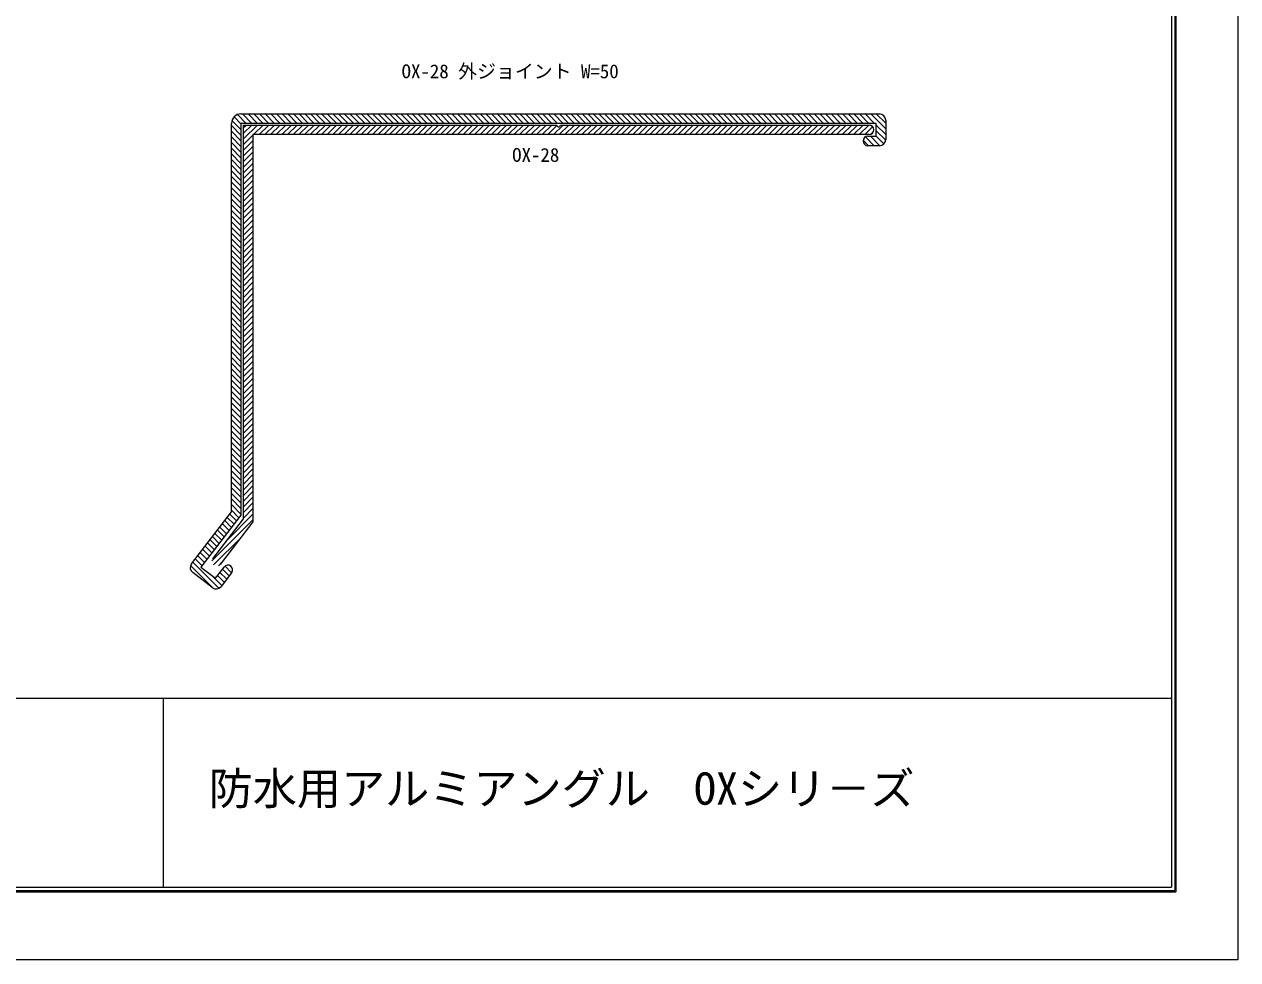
# Model space of a CAD drawing. Units: millimetres on the paper. Extents: x -210 to 210, y -148 to 148.
# Drawn here: x 17.5 to 210, y -148.5 to 0 of the extents above; entities that cross this region are included whole.
import ezdxf
from ezdxf.enums import TextEntityAlignment as Align

# ---------------------------------------------------------------- set-up
doc = ezdxf.new("R2010")
doc.units = ezdxf.units.MM
for name, color, linetype, lineweight in [('0-1_1-1図枠', 3, 'Continuous', 18), ('0-3_2-1寸法', 7, 'Continuous', 9), ('0-4_Defpoints', 7, 'Continuous', 9), ('0-6_5-1実寸型', 1, 'Continuous', 18), ('0-7_6-1ハッチング', 6, 'Continuous', 18)]:
    doc.layers.add(name, color=color, linetype=linetype, lineweight=lineweight)
doc.layers.add('0-2_1-2図名', color=7, linetype='Continuous')
doc.styles.add('ＭＳ ゴシック', font='')
doc.styles.get('ＭＳ ゴシック').set_extended_font_data('MS Gothic')

msp = doc.modelspace()

# ---------------------------------------------------------------- linework, layer by layer
at = {"layer": '0-1_1-1図枠'}
for p, q in [((199.5, 137), (199.5, -137)), ((200, 137.5), (200, -137.5)), ((-199.5, -107), (199.5, -107)), ((39.5, -107), (39.5, -137)), ((-200, -137.5), (200, -137.5)), ((-199.5, -137), (199.5, -137))]:
    msp.add_line(p, q, dxfattribs=at)
at = {"layer": '0-4_Defpoints'}
for p in [(200.2, 137.7), (200.2, 137.7), (-200.2, -137.7), (-200.2, -137.7)]:
    msp.add_line(p, (200.2, -137.7), dxfattribs=at)
msp.add_lwpolyline([(-210, -148.5), (-210, 148.5), (210, 148.5), (210, -148.5)], close=True, dxfattribs=at)
at = {"layer": '0-6_5-1実寸型'}
for p, q in [((51.85, -14.23), (153.15, -14.23)), ((154.15, -15.23), (154.15, -18.28)), ((153.15, -19.28), (151.3, -19.28)), ((47.283, -89.433), (44.193, -87.053)), ((50.364, -87.072), (48.686, -89.251))]:
    msp.add_line(p, q, dxfattribs=at)
for points in [[(44.011, -85.651), (50.35, -77.419), (50.35, -15.73)], [(151.3, -17.78), (152.65, -17.78), (152.65, -15.73), (51.85, -15.73), (51.85, -77.93), (45.505, -86.17), (47.802, -87.939), (49.175, -86.157)], [(47.373, -84.835), (52.25, -78.5), (52.25, -16), (101.95, -16), (102.081, -16.207)], [(102.419, -16.207), (102.55, -16), (151.5, -16)], [(151.5, -17.5), (53.75, -17.5), (53.75, -79.01), (48.562, -85.75)]]:
    msp.add_lwpolyline(points, dxfattribs=at)
for centre, radius, start, end in [((51.85, -15.73), 1.5, 90, 180), ((153.15, -15.23), 1, 0, 90), ((102.25, -16.1), 0.2, 212.33353, 327.66647), ((151.5, -16.75), 0.75, 270, 90), ((151.3, -18.53), 0.75, 90, 270), ((153.15, -18.28), 1, 270, 0), ((44.803, -86.261), 1, 142.4, 232.4), ((49.769, -86.614), 0.75, 322.4, 142.4), ((47.893, -88.64), 1, 232.4, 322.4)]:
    msp.add_arc(centre, radius, start, end, dxfattribs=at)
at = {"layer": '0-7_6-1ハッチング'}
for p, q in [((51.85, -16.694), (50.423, -15.267)), ((51.85, -15.796), (50.757, -14.703)), ((52.683, -15.73), (51.291, -14.338)), ((53.581, -15.73), (52.081, -14.23)), ((54.479, -15.73), (52.979, -14.23)), ((55.377, -15.73), (53.877, -14.23)), ((56.275, -15.73), (54.775, -14.23)), ((57.173, -15.73), (55.673, -14.23)), ((58.071, -15.73), (56.571, -14.23)), ((58.969, -15.73), (57.469, -14.23)), ((59.867, -15.73), (58.367, -14.23)), ((60.765, -15.73), (59.265, -14.23)), ((61.663, -15.73), (60.163, -14.23)), ((62.561, -15.73), (61.061, -14.23)), ((63.459, -15.73), (61.959, -14.23)), ((64.357, -15.73), (62.857, -14.23)), ((65.255, -15.73), (63.755, -14.23)), ((66.153, -15.73), (64.653, -14.23)), ((67.051, -15.73), (65.551, -14.23)), ((67.949, -15.73), (66.449, -14.23)), ((68.847, -15.73), (67.347, -14.23)), ((69.745, -15.73), (68.245, -14.23)), ((70.643, -15.73), (69.143, -14.23)), ((71.541, -15.73), (70.041, -14.23)), ((72.439, -15.73), (70.939, -14.23)), ((73.337, -15.73), (71.837, -14.23)), ((74.235, -15.73), (72.735, -14.23)), ((75.133, -15.73), (73.633, -14.23)), ((76.031, -15.73), (74.531, -14.23)), ((76.929, -15.73), (75.429, -14.23)), ((77.827, -15.73), (76.327, -14.23)), ((78.725, -15.73), (77.225, -14.23)), ((79.623, -15.73), (78.123, -14.23)), ((80.521, -15.73), (79.021, -14.23)), ((81.419, -15.73), (79.919, -14.23)), ((82.317, -15.73), (80.817, -14.23)), ((83.215, -15.73), (81.715, -14.23)), ((84.113, -15.73), (82.613, -14.23)), ((85.011, -15.73), (83.511, -14.23)), ((85.909, -15.73), (84.409, -14.23)), ((86.808, -15.73), (85.308, -14.23)), ((87.706, -15.73), (86.206, -14.23)), ((88.604, -15.73), (87.104, -14.23)), ((89.502, -15.73), (88.002, -14.23)), ((90.4, -15.73), (88.9, -14.23)), ((91.298, -15.73), (89.798, -14.23)), ((92.196, -15.73), (90.696, -14.23)), ((93.094, -15.73), (91.594, -14.23)), ((93.992, -15.73), (92.492, -14.23)), ((94.89, -15.73), (93.39, -14.23)), ((95.788, -15.73), (94.288, -14.23)), ((96.686, -15.73), (95.186, -14.23)), ((97.584, -15.73), (96.084, -14.23)), ((98.482, -15.73), (96.982, -14.23)), ((99.38, -15.73), (97.88, -14.23)), ((100.278, -15.73), (98.778, -14.23)), ((101.176, -15.73), (99.676, -14.23)), ((102.074, -15.73), (100.574, -14.23)), ((102.972, -15.73), (101.472, -14.23)), ((103.87, -15.73), (102.37, -14.23)), ((104.768, -15.73), (103.268, -14.23)), ((105.666, -15.73), (104.166, -14.23)), ((106.564, -15.73), (105.064, -14.23)), ((107.462, -15.73), (105.962, -14.23)), ((108.36, -15.73), (106.86, -14.23)), ((109.258, -15.73), (107.758, -14.23)), ((110.156, -15.73), (108.656, -14.23)), ((111.054, -15.73), (109.554, -14.23)), ((111.952, -15.73), (110.452, -14.23)), ((112.85, -15.73), (111.35, -14.23)), ((113.748, -15.73), (112.248, -14.23)), ((114.646, -15.73), (113.146, -14.23)), ((115.544, -15.73), (114.044, -14.23)), ((116.442, -15.73), (114.942, -14.23)), ((117.34, -15.73), (115.84, -14.23)), ((118.238, -15.73), (116.738, -14.23)), ((119.136, -15.73), (117.636, -14.23)), ((120.034, -15.73), (118.534, -14.23)), ((120.932, -15.73), (119.432, -14.23)), ((121.831, -15.73), (120.331, -14.23)), ((122.729, -15.73), (121.229, -14.23)), ((123.627, -15.73), (122.127, -14.23)), ((124.525, -15.73), (123.025, -14.23)), ((125.423, -15.73), (123.923, -14.23)), ((126.321, -15.73), (124.821, -14.23)), ((127.219, -15.73), (125.719, -14.23)), ((128.117, -15.73), (126.617, -14.23)), ((129.015, -15.73), (127.515, -14.23)), ((129.913, -15.73), (128.413, -14.23)), ((130.811, -15.73), (129.311, -14.23)), ((131.709, -15.73), (130.209, -14.23)), ((132.607, -15.73), (131.107, -14.23)), ((133.505, -15.73), (132.005, -14.23)), ((134.403, -15.73), (132.903, -14.23)), ((135.301, -15.73), (133.801, -14.23)), ((136.199, -15.73), (134.699, -14.23)), ((137.097, -15.73), (135.597, -14.23)), ((137.995, -15.73), (136.495, -14.23)), ((138.893, -15.73), (137.393, -14.23)), ((139.791, -15.73), (138.291, -14.23)), ((140.689, -15.73), (139.189, -14.23)), ((141.587, -15.73), (140.087, -14.23)), ((142.485, -15.73), (140.985, -14.23)), ((143.383, -15.73), (141.883, -14.23)), ((144.281, -15.73), (142.781, -14.23)), ((145.179, -15.73), (143.679, -14.23)), ((146.077, -15.73), (144.577, -14.23)), ((146.975, -15.73), (145.475, -14.23)), ((147.873, -15.73), (146.373, -14.23)), ((148.771, -15.73), (147.271, -14.23)), ((149.669, -15.73), (148.169, -14.23)), ((150.567, -15.73), (149.067, -14.23)), ((151.465, -15.73), (149.965, -14.23)), ((152.363, -15.73), (150.863, -14.23)), ((154.15, -16.619), (151.761, -14.23)), ((154.15, -15.721), (152.659, -14.23)), ((153.924, -14.596), (153.784, -14.456)), ((51.85, -17.592), (50.35, -16.092)), ((51.85, -18.49), (50.35, -16.99)), ((52.25, -16.414), (52.665, -16)), ((52.25, -17.313), (53.563, -16)), ((52.25, -18.211), (54.461, -16)), ((53.859, -17.5), (55.359, -16)), ((54.757, -17.5), (56.257, -16)), ((55.655, -17.5), (57.155, -16)), ((56.553, -17.5), (58.053, -16)), ((57.451, -17.5), (58.951, -16)), ((58.349, -17.5), (59.849, -16)), ((59.247, -17.5), (60.747, -16)), ((60.145, -17.5), (61.645, -16)), ((61.043, -17.5), (62.543, -16)), ((61.941, -17.5), (63.441, -16)), ((62.839, -17.5), (64.339, -16)), ((63.737, -17.5), (65.237, -16)), ((64.635, -17.5), (66.135, -16)), ((65.533, -17.5), (67.033, -16)), ((66.431, -17.5), (67.931, -16)), ((67.329, -17.5), (68.829, -16)), ((68.227, -17.5), (69.727, -16)), ((69.125, -17.5), (70.625, -16)), ((70.023, -17.5), (71.523, -16)), ((70.921, -17.5), (72.421, -16)), ((71.819, -17.5), (73.319, -16)), ((72.717, -17.5), (74.217, -16)), ((73.615, -17.5), (75.115, -16)), ((74.513, -17.5), (76.013, -16)), ((75.411, -17.5), (76.911, -16)), ((76.309, -17.5), (77.809, -16)), ((77.207, -17.5), (78.707, -16)), ((78.105, -17.5), (79.605, -16)), ((79.003, -17.5), (80.503, -16)), ((79.901, -17.5), (81.401, -16)), ((80.8, -17.5), (82.3, -16)), ((81.698, -17.5), (83.198, -16)), ((82.596, -17.5), (84.096, -16)), ((83.494, -17.5), (84.994, -16)), ((84.392, -17.5), (85.892, -16)), ((85.29, -17.5), (86.79, -16)), ((86.188, -17.5), (87.688, -16)), ((87.086, -17.5), (88.586, -16)), ((87.984, -17.5), (89.484, -16)), ((88.882, -17.5), (90.382, -16)), ((89.78, -17.5), (91.28, -16)), ((90.678, -17.5), (92.178, -16)), ((91.576, -17.5), (93.076, -16)), ((92.474, -17.5), (93.974, -16)), ((93.372, -17.5), (94.872, -16)), ((94.27, -17.5), (95.77, -16)), ((95.168, -17.5), (96.668, -16)), ((96.066, -17.5), (97.566, -16)), ((96.964, -17.5), (98.464, -16)), ((97.862, -17.5), (99.362, -16)), ((98.76, -17.5), (100.26, -16)), ((99.658, -17.5), (101.158, -16)), ((100.556, -17.5), (101.991, -16.065)), ((101.454, -17.5), (102.954, -16)), ((102.352, -17.5), (103.852, -16)), ((103.25, -17.5), (104.75, -16)), ((104.148, -17.5), (105.648, -16)), ((105.046, -17.5), (106.546, -16)), ((105.944, -17.5), (107.444, -16)), ((106.842, -17.5), (108.342, -16)), ((107.74, -17.5), (109.24, -16)), ((108.638, -17.5), (110.138, -16)), ((109.536, -17.5), (111.036, -16)), ((110.434, -17.5), (111.934, -16)), ((111.332, -17.5), (112.832, -16)), ((112.23, -17.5), (113.73, -16)), ((113.128, -17.5), (114.628, -16)), ((114.026, -17.5), (115.526, -16)), ((114.924, -17.5), (116.424, -16)), ((115.823, -17.5), (117.323, -16)), ((116.721, -17.5), (118.221, -16)), ((117.619, -17.5), (119.119, -16)), ((118.517, -17.5), (120.017, -16)), ((119.415, -17.5), (120.915, -16)), ((120.313, -17.5), (121.813, -16)), ((121.211, -17.5), (122.711, -16)), ((122.109, -17.5), (123.609, -16)), ((123.007, -17.5), (124.507, -16)), ((123.905, -17.5), (125.405, -16)), ((124.803, -17.5), (126.303, -16)), ((125.701, -17.5), (127.201, -16)), ((126.599, -17.5), (128.099, -16)), ((127.497, -17.5), (128.997, -16)), ((128.395, -17.5), (129.895, -16)), ((129.293, -17.5), (130.793, -16)), ((130.191, -17.5), (131.691, -16)), ((131.089, -17.5), (132.589, -16)), ((131.987, -17.5), (133.487, -16)), ((132.885, -17.5), (134.385, -16)), ((133.783, -17.5), (135.283, -16)), ((134.681, -17.5), (136.181, -16)), ((135.579, -17.5), (137.079, -16)), ((136.477, -17.5), (137.977, -16)), ((137.375, -17.5), (138.875, -16)), ((138.273, -17.5), (139.773, -16)), ((139.171, -17.5), (140.671, -16)), ((140.069, -17.5), (141.569, -16)), ((140.967, -17.5), (142.467, -16)), ((141.865, -17.5), (143.365, -16)), ((142.763, -17.5), (144.263, -16)), ((143.661, -17.5), (145.161, -16)), ((144.559, -17.5), (146.059, -16)), ((145.457, -17.5), (146.957, -16)), ((146.355, -17.5), (147.855, -16)), ((147.253, -17.5), (148.753, -16)), ((148.151, -17.5), (149.651, -16)), ((149.049, -17.5), (150.549, -16)), ((149.947, -17.5), (151.447, -16)), ((150.846, -17.5), (152.076, -16.269)), ((151.811, -17.433), (152.183, -17.061)), ((154.15, -17.517), (152.65, -16.017)), ((154.142, -18.407), (152.65, -16.915)), ((51.85, -19.388), (50.35, -17.888)), ((51.85, -20.286), (50.35, -18.786)), ((52.25, -19.109), (53.75, -17.609)), ((52.25, -20.007), (53.75, -18.507)), ((151.423, -19.28), (150.559, -18.416)), ((152.321, -19.28), (150.923, -17.882)), ((153.217, -19.278), (151.719, -17.78)), ((153.841, -19.003), (152.617, -17.78)), ((51.85, -21.184), (50.35, -19.684)), ((51.85, -22.082), (50.35, -20.582)), ((52.25, -20.905), (53.75, -19.405)), ((52.25, -21.803), (53.75, -20.303)), ((51.85, -22.98), (50.35, -21.48)), ((51.85, -23.878), (50.35, -22.378)), ((52.25, -22.701), (53.75, -21.201)), ((52.25, -23.599), (53.75, -22.099)), ((52.25, -24.497), (53.75, -22.997)), ((51.85, -24.776), (50.35, -23.276)), ((51.85, -25.674), (50.35, -24.174)), ((52.25, -25.395), (53.75, -23.895)), ((52.25, -26.293), (53.75, -24.793)), ((51.85, -26.572), (50.35, -25.072)), ((51.85, -27.47), (50.35, -25.97)), ((51.85, -28.368), (50.35, -26.868)), ((52.25, -27.191), (53.75, -25.691)), ((52.25, -28.089), (53.75, -26.589)), ((51.85, -29.266), (50.35, -27.766)), ((51.85, -30.164), (50.35, -28.664)), ((52.25, -28.987), (53.75, -27.487)), ((52.25, -29.885), (53.75, -28.385)), ((51.85, -31.062), (50.35, -29.562)), ((51.85, -31.96), (50.35, -30.46)), ((52.25, -30.783), (53.75, -29.283)), ((52.25, -31.681), (53.75, -30.181)), ((51.85, -32.858), (50.35, -31.358)), ((51.85, -33.756), (50.35, -32.256)), ((52.25, -32.579), (53.75, -31.079)), ((52.25, -33.477), (53.75, -31.977)), ((51.85, -34.654), (50.35, -33.154)), ((51.85, -35.552), (50.35, -34.052)), ((52.25, -34.375), (53.75, -32.875)), ((52.25, -35.273), (53.75, -33.773)), ((51.85, -36.45), (50.35, -34.95)), ((51.85, -37.348), (50.35, -35.848)), ((52.25, -36.171), (53.75, -34.671)), ((52.25, -37.069), (53.75, -35.569)), ((52.25, -37.967), (53.75, -36.467)), ((51.85, -38.246), (50.35, -36.746)), ((51.85, -39.144), (50.35, -37.644)), ((52.25, -38.865), (53.75, -37.365)), ((52.25, -39.763), (53.75, -38.263)), ((51.85, -40.042), (50.35, -38.542)), ((51.85, -40.94), (50.35, -39.44)), ((51.85, -41.838), (50.35, -40.338)), ((52.25, -40.661), (53.75, -39.161)), ((52.25, -41.559), (53.75, -40.059)), ((51.85, -42.736), (50.35, -41.236)), ((51.85, -43.634), (50.35, -42.134)), ((52.25, -42.457), (53.75, -40.957)), ((52.25, -43.355), (53.75, -41.855)), ((51.85, -44.532), (50.35, -43.032)), ((51.85, -45.43), (50.35, -43.93)), ((52.25, -44.253), (53.75, -42.753)), ((52.25, -45.151), (53.75, -43.651)), ((51.85, -46.329), (50.35, -44.829)), ((51.85, -47.227), (50.35, -45.727)), ((52.25, -46.049), (53.75, -44.549)), ((52.25, -46.947), (53.75, -45.447)), ((51.85, -48.125), (50.35, -46.625)), ((51.85, -49.023), (50.35, -47.523)), ((52.25, -47.845), (53.75, -46.345)), ((52.25, -48.743), (53.75, -47.243)), ((51.85, -49.921), (50.35, -48.421)), ((51.85, -50.819), (50.35, -49.319)), ((52.25, -49.641), (53.75, -48.141)), ((52.25, -50.539), (53.75, -49.039)), ((52.25, -51.437), (53.75, -49.937)), ((51.85, -51.717), (50.35, -50.217)), ((51.85, -52.615), (50.35, -51.115)), ((52.25, -52.336), (53.75, -50.836)), ((52.25, -53.234), (53.75, -51.734)), ((51.85, -53.513), (50.35, -52.013)), ((51.85, -54.411), (50.35, -52.911)), ((51.85, -55.309), (50.35, -53.809)), ((52.25, -54.132), (53.75, -52.632)), ((52.25, -55.03), (53.75, -53.53)), ((51.85, -56.207), (50.35, -54.707)), ((51.85, -57.105), (50.35, -55.605)), ((52.25, -55.928), (53.75, -54.428)), ((52.25, -56.826), (53.75, -55.326)), ((51.85, -58.003), (50.35, -56.503)), ((51.85, -58.901), (50.35, -57.401)), ((52.25, -57.724), (53.75, -56.224)), ((52.25, -58.622), (53.75, -57.122)), ((51.85, -59.799), (50.35, -58.299)), ((51.85, -60.697), (50.35, -59.197)), ((52.25, -59.52), (53.75, -58.02)), ((52.25, -60.418), (53.75, -58.918)), ((51.85, -61.595), (50.35, -60.095)), ((51.85, -62.493), (50.35, -60.993)), ((52.25, -61.316), (53.75, -59.816)), ((52.25, -62.214), (53.75, -60.714)), ((51.85, -63.391), (50.35, -61.891)), ((51.85, -64.289), (50.35, -62.789)), ((52.25, -63.112), (53.75, -61.612)), ((52.25, -64.01), (53.75, -62.51)), ((52.25, -64.908), (53.75, -63.408)), ((51.85, -65.187), (50.35, -63.687)), ((51.85, -66.085), (50.35, -64.585)), ((52.25, -65.806), (53.75, -64.306)), ((52.25, -66.704), (53.75, -65.204)), ((51.85, -66.983), (50.35, -65.483)), ((51.85, -67.881), (50.35, -66.381)), ((51.85, -68.779), (50.35, -67.279)), ((52.25, -67.602), (53.75, -66.102)), ((52.25, -68.5), (53.75, -67)), ((51.85, -69.677), (50.35, -68.177)), ((51.85, -70.575), (50.35, -69.075)), ((52.25, -69.398), (53.75, -67.898)), ((52.25, -70.296), (53.75, -68.796)), ((51.85, -71.473), (50.35, -69.973)), ((51.85, -72.371), (50.35, -70.871)), ((52.25, -71.194), (53.75, -69.694)), ((52.25, -72.092), (53.75, -70.592)), ((51.85, -73.269), (50.35, -71.769)), ((51.85, -74.167), (50.35, -72.667)), ((52.25, -72.99), (53.75, -71.49)), ((52.25, -73.888), (53.75, -72.388)), ((51.85, -75.065), (50.35, -73.565)), ((51.85, -75.963), (50.35, -74.463)), ((52.25, -74.786), (53.75, -73.286)), ((52.25, -75.684), (53.75, -74.184)), ((52.25, -76.582), (53.75, -75.082)), ((51.85, -76.861), (50.35, -75.361)), ((51.85, -77.759), (50.35, -76.259)), ((52.25, -77.48), (53.75, -75.98)), ((52.25, -78.378), (53.75, -76.878)), ((47.254, -85.171), (53.75, -78.674)), ((50.362, -79.863), (49.292, -78.793)), ((49.654, -81.873), (53.75, -77.776)), ((50.752, -79.356), (49.683, -78.286)), ((51.143, -78.848), (50.073, -77.779)), ((51.534, -78.341), (50.35, -77.157)), ((48.799, -81.892), (47.729, -80.823)), ((49.19, -81.385), (48.12, -80.315)), ((49.58, -80.878), (48.511, -79.808)), ((49.971, -80.37), (48.901, -79.301)), ((47.627, -83.414), (46.557, -82.345)), ((48.017, -82.907), (46.948, -81.837)), ((48.408, -82.4), (47.339, -81.33)), ((47.508, -85.815), (51.871, -81.451)), ((46.064, -85.444), (44.994, -84.374)), ((46.455, -84.936), (45.385, -83.867)), ((46.845, -84.429), (45.776, -83.359)), ((47.236, -83.922), (46.166, -82.852)), ((47.475, -89.549), (43.859, -85.933)), ((48.353, -89.529), (44.213, -85.389)), ((45.673, -85.951), (44.604, -84.881)), ((48.27, -85.951), (48.868, -85.353)), ((49.983, -87.566), (48.913, -86.497)), ((50.373, -87.059), (49.325, -86.01)), ((50.34, -86.128), (50.256, -86.043)), ((48.811, -89.088), (47.19, -87.468)), ((49.201, -88.581), (48.132, -87.511)), ((49.592, -88.074), (48.522, -87.004))]:
    msp.add_line(p, q, dxfattribs=at)

# ---------------------------------------------------------------- texts
at = {"layer": '0-2_1-2図名', "style": 'ＭＳ ゴシック'}
msp.add_text('防水用アルミアングル\u3000OXシリ－ズ', height=5.132, dxfattribs=at).set_placement((46.728, -125.429), align=Align.BOTTOM_LEFT)
at = {"layer": '0-3_2-1寸法', "style": 'ＭＳ ゴシック'}
for s, p in [('OX-28 外ジョイント W=50', (77.334, -9.23)), ('OX-28', (94.877, -22.5))]:
    msp.add_text(s, height=2.199, dxfattribs=at).set_placement(p, align=Align.BOTTOM_LEFT)

doc.saveas('drawing.dxf')
